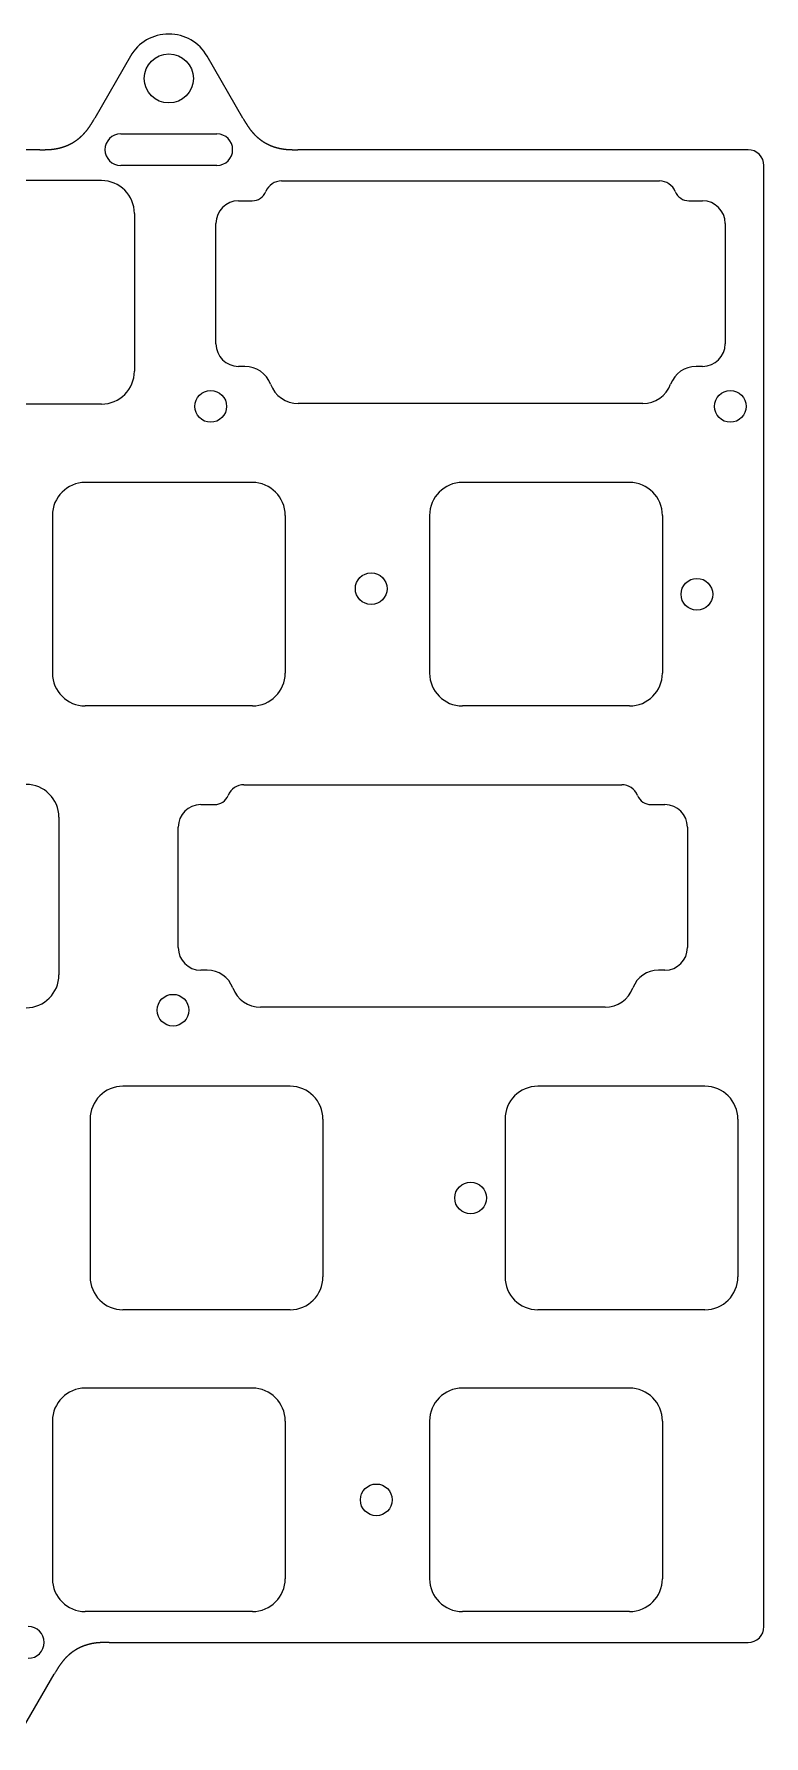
# Model space of a CAD drawing. Header units: millimetres. Extents: x -9 to 276, y -92 to 16.
# Drawn here: x 229.6 to 275.7, y -91.1 to 16.3 of the extents above; entities that cross this region are included whole.
import ezdxf

# ---------------------------------------------------------------- set-up
doc = ezdxf.new("R2010")
doc.units = ezdxf.units.MM
doc.layers.add('BLACK', color=7, linetype='CONTINUOUS')
doc.layers.add('Edge.Cuts', color=53, linetype='CONTINUOUS', true_color=0xc8a339)

msp = doc.modelspace()

# ---------------------------------------------------------------- linework, layer by layer
at = {"layer": 'BLACK', "linetype": 'Continuous'}
for p, q in [((245.78125, -50.1), (235.231249, -50.1)), ((271.975, -50.1), (261.424999, -50.1)), ((233.15625, -52.175), (233.15625, -62.125001)), ((247.85625, -52.175), (247.85625, -62.125)), ((259.35, -52.175), (259.35, -62.125001)), ((274.05, -52.175), (274.05, -62.125)), ((245.78125, -64.2), (235.23125, -64.2)), ((271.975, -64.2), (261.425, -64.2)), ((243.4, -69.15), (232.849999, -69.15)), ((267.2125, -69.15), (256.662499, -69.15)), ((230.775, -71.225), (230.775, -81.175001)), ((245.475, -71.225), (245.475, -81.175)), ((254.5875, -71.225), (254.5875, -81.175001)), ((269.2875, -71.225), (269.2875, -81.175)), ((243.4, -83.25), (232.85, -83.25)), ((267.2125, -83.25), (256.6625, -83.25))]:
    msp.add_line(p, q, dxfattribs=at)
at = {"layer": 'BLACK'}
for centre in [(257.175, -57.15), (251.221875, -76.2)]:
    msp.add_circle(centre, 1, dxfattribs=at)
for centre, radius, start, end in [((235.231254, -52.175004), 2.075004, 90.00013806, 179.99988955), ((245.78125, -52.175), 2.075, 0, 90), ((261.425004, -52.175004), 2.075004, 90.00013806, 179.99988955), ((271.975, -52.175), 2.075, 0, 90), ((235.231252, -62.124998), 2.075002, 180.00008284, 269.99994478), ((245.78125, -62.125), 2.075, 270, 0), ((261.425002, -62.124998), 2.075002, 180.00008284, 269.99994478), ((271.975, -62.125), 2.075, 270, 0), ((232.850004, -71.225004), 2.075004, 90.00013806, 179.99988955), ((243.4, -71.225), 2.075, 0, 90), ((256.662504, -71.225004), 2.075004, 90.00013806, 179.99988955), ((267.2125, -71.225), 2.075, 0, 90), ((232.850002, -81.174998), 2.075002, 180.00008284, 269.99994478), ((243.4, -81.175), 2.075, 270, 0), ((256.662502, -81.174998), 2.075002, 180.00008284, 269.99994478), ((267.2125, -81.175), 2.075, 270, 0)]:
    msp.add_arc(centre, radius, start, end, dxfattribs=at)
at = {"layer": 'Edge.Cuts', "linetype": 'CONTINUOUS'}
for p, q in [((235.700129, 14.9), (233.448462, 11)), ((242.801537, 11), (240.549871, 14.9)), ((233.283406, 10.718846), (233.296514, 10.74055)), ((233.296514, 10.74055), (233.310019, 10.763064)), ((233.310019, 10.763064), (233.324006, 10.786532)), ((233.324006, 10.786532), (233.338586, 10.811149)), ((233.338586, 10.811149), (233.353924, 10.837196)), ((233.353924, 10.837196), (233.370266, 10.865098)), ((233.370266, 10.865098), (233.388018, 10.89556)), ((233.388018, 10.89556), (233.407962, 10.929928)), ((233.407962, 10.929928), (233.432009, 10.971507)), ((233.432009, 10.971507), (233.448462, 11)), ((242.801537, 11), (242.823643, 10.961725)), ((242.823643, 10.961725), (242.845962, 10.923156)), ((242.845962, 10.923156), (242.857212, 10.903769)), ((242.857212, 10.903769), (242.868527, 10.884317)), ((242.868527, 10.884317), (242.879911, 10.864802)), ((242.879911, 10.864802), (242.891369, 10.845228)), ((242.891369, 10.845228), (242.902904, 10.825597)), ((242.902904, 10.825597), (242.91452, 10.805913)), ((242.91452, 10.805913), (242.926221, 10.786177)), ((242.926221, 10.786177), (242.938012, 10.766393)), ((242.938012, 10.766393), (242.949895, 10.746563)), ((242.949895, 10.746563), (242.961876, 10.726691)), ((232.381676, 9.662476), (232.387888, 9.667278)), ((232.387888, 9.667278), (232.394088, 9.672096)), ((232.394088, 9.672096), (232.400276, 9.676931)), ((232.400276, 9.676931), (232.406453, 9.681782)), ((232.406453, 9.681782), (232.412619, 9.68665)), ((232.412619, 9.68665), (232.418774, 9.691534)), ((232.418774, 9.691534), (232.424916, 9.696434)), ((232.424916, 9.696434), (232.431048, 9.701351)), ((232.431048, 9.701351), (232.437168, 9.706285)), ((232.437168, 9.706285), (232.443276, 9.711235)), ((232.443276, 9.711235), (232.449373, 9.716201)), ((232.449373, 9.716201), (232.455459, 9.721184)), ((232.455459, 9.721184), (232.461533, 9.726183)), ((232.461533, 9.726183), (232.467595, 9.731198)), ((232.467595, 9.731198), (232.473645, 9.73623)), ((232.473645, 9.73623), (232.479684, 9.741278)), ((232.479684, 9.741278), (232.485712, 9.746342)), ((232.485712, 9.746342), (232.491727, 9.751423)), ((232.491727, 9.751423), (232.497731, 9.75652)), ((232.497731, 9.75652), (232.503723, 9.761633)), ((232.503723, 9.761633), (232.509704, 9.766763)), ((232.509704, 9.766763), (232.515672, 9.771909)), ((232.515672, 9.771909), (232.521629, 9.777071)), ((232.521629, 9.777071), (232.527574, 9.782249)), ((232.527574, 9.782249), (232.533507, 9.787443)), ((232.533507, 9.787443), (232.539428, 9.792654)), ((232.539428, 9.792654), (232.545338, 9.797881)), ((232.545338, 9.797881), (232.551235, 9.803124)), ((232.551235, 9.803124), (232.55712, 9.808383)), ((232.55712, 9.808383), (232.562994, 9.813658)), ((232.562994, 9.813658), (232.568855, 9.818949)), ((232.568855, 9.818949), (232.574705, 9.824257)), ((232.574705, 9.824257), (232.580542, 9.82958)), ((232.580542, 9.82958), (232.586367, 9.834919)), ((232.586367, 9.834919), (232.586875, 9.835386)), ((232.586875, 9.835386), (232.598466, 9.846097)), ((232.598466, 9.846097), (232.610011, 9.856873)), ((232.610011, 9.856873), (232.621511, 9.867716)), ((232.621511, 9.867716), (232.632966, 9.878626)), ((232.632966, 9.878626), (232.644377, 9.889605)), ((232.644377, 9.889605), (232.655745, 9.900653)), ((232.655745, 9.900653), (232.667071, 9.911771)), ((232.667071, 9.911771), (232.678355, 9.92296)), ((232.678355, 9.92296), (232.689599, 9.934222)), ((232.689599, 9.934222), (232.700804, 9.945556)), ((232.700804, 9.945556), (232.71197, 9.956965)), ((232.71197, 9.956965), (232.723098, 9.968449)), ((232.723098, 9.968449), (232.734189, 9.98001)), ((232.734189, 9.98001), (232.745245, 9.991649)), ((232.745245, 9.991649), (232.756266, 10.003367)), ((232.756266, 10.003367), (232.767253, 10.015166)), ((232.767253, 10.015166), (232.778208, 10.027046)), ((232.778208, 10.027046), (232.789131, 10.03901)), ((232.789131, 10.03901), (232.800024, 10.051058)), ((232.800024, 10.051058), (232.810888, 10.063193)), ((232.810888, 10.063193), (232.821723, 10.075416)), ((232.821723, 10.075416), (232.832532, 10.087729)), ((232.832532, 10.087729), (232.843315, 10.100134)), ((232.843315, 10.100134), (232.854074, 10.112632)), ((232.854074, 10.112632), (232.864811, 10.125226)), ((232.864811, 10.125226), (232.875526, 10.137918)), ((232.875526, 10.137918), (232.886221, 10.15071)), ((232.886221, 10.15071), (232.896898, 10.163604)), ((232.896898, 10.163604), (232.907559, 10.176603)), ((232.907559, 10.176603), (232.918204, 10.189709)), ((232.918204, 10.189709), (232.928837, 10.202926)), ((232.928837, 10.202926), (232.939458, 10.216255)), ((232.939458, 10.216255), (232.95007, 10.229701)), ((232.95007, 10.229701), (232.960675, 10.243266)), ((232.960675, 10.243266), (232.971275, 10.256954)), ((232.971275, 10.256954), (232.981872, 10.270768)), ((232.981872, 10.270768), (232.99247, 10.284713)), ((232.99247, 10.284713), (233.003069, 10.298793)), ((233.003069, 10.298793), (233.013674, 10.313011)), ((233.013674, 10.313011), (233.024287, 10.327374)), ((233.024287, 10.327374), (233.034912, 10.341886)), ((233.034912, 10.341886), (233.045551, 10.356552)), ((233.045551, 10.356552), (233.056208, 10.371379)), ((233.056208, 10.371379), (233.066888, 10.386373)), ((233.066888, 10.386373), (233.077594, 10.401541)), ((233.077594, 10.401541), (233.088331, 10.416891)), ((233.088331, 10.416891), (233.099103, 10.43243)), ((233.099103, 10.43243), (233.109918, 10.448169)), ((233.109918, 10.448169), (233.120779, 10.464116)), ((233.120779, 10.464116), (233.131694, 10.480284)), ((233.131694, 10.480284), (233.142671, 10.496683)), ((233.142671, 10.496683), (233.153715, 10.513327)), ((233.153715, 10.513327), (233.164838, 10.530232)), ((233.164838, 10.530232), (233.176048, 10.547414)), ((233.176048, 10.547414), (233.187357, 10.564892)), ((233.187357, 10.564892), (233.198777, 10.582688)), ((233.198777, 10.582688), (233.210323, 10.600826)), ((233.210323, 10.600826), (233.222011, 10.619335)), ((233.222011, 10.619335), (233.233861, 10.638248)), ((233.233861, 10.638248), (233.245896, 10.657604)), ((233.245896, 10.657604), (233.258142, 10.67745)), ((233.258142, 10.67745), (233.270632, 10.697841)), ((233.270632, 10.697841), (233.283406, 10.718846)), ((235.093762, 10), (241.156237, 10)), ((242.961876, 10.726691), (242.973958, 10.706778)), ((242.973958, 10.706778), (242.986144, 10.686828)), ((242.986144, 10.686828), (242.998439, 10.666844)), ((242.998439, 10.666844), (243.004629, 10.656839)), ((243.004629, 10.656839), (243.010848, 10.646828)), ((243.010848, 10.646828), (243.017096, 10.636808)), ((243.017096, 10.636808), (243.023373, 10.626782)), ((243.023373, 10.626782), (243.029681, 10.61675)), ((243.029681, 10.61675), (243.036019, 10.606711)), ((243.036019, 10.606711), (243.042389, 10.596666)), ((243.042389, 10.596666), (243.04879, 10.586616)), ((243.04879, 10.586616), (243.055223, 10.576561)), ((243.055223, 10.576561), (243.061689, 10.566501)), ((243.061689, 10.566501), (243.068189, 10.556436)), ((243.068189, 10.556436), (243.074722, 10.546367)), ((243.074722, 10.546367), (243.081289, 10.536295)), ((243.081289, 10.536295), (243.087891, 10.526219)), ((243.087891, 10.526219), (243.094528, 10.51614)), ((243.094528, 10.51614), (243.1012, 10.506058)), ((243.1012, 10.506058), (243.107909, 10.495974)), ((243.107909, 10.495974), (243.114654, 10.485888)), ((243.114654, 10.485888), (243.121437, 10.4758)), ((243.121437, 10.4758), (243.128257, 10.465711)), ((243.128257, 10.465711), (243.135115, 10.45562)), ((243.135115, 10.45562), (243.142012, 10.445529)), ((243.142012, 10.445529), (243.148948, 10.435438)), ((243.148948, 10.435438), (243.155924, 10.425347)), ((243.155924, 10.425347), (243.16294, 10.415256)), ((243.16294, 10.415256), (243.169996, 10.405166)), ((243.169996, 10.405166), (243.177094, 10.395077)), ((243.177094, 10.395077), (243.184233, 10.384989)), ((243.184233, 10.384989), (243.191414, 10.374903)), ((243.191414, 10.374903), (243.198638, 10.36482)), ((243.198638, 10.36482), (243.205905, 10.354738)), ((243.205905, 10.354738), (243.213215, 10.34466)), ((243.213215, 10.34466), (243.22057, 10.334585)), ((243.22057, 10.334585), (243.227969, 10.324513)), ((243.227969, 10.324513), (243.235413, 10.314445)), ((243.235413, 10.314445), (243.242902, 10.304381)), ((243.242902, 10.304381), (243.250438, 10.294322)), ((243.250438, 10.294322), (243.25802, 10.284267)), ((243.25802, 10.284267), (243.26565, 10.274218)), ((243.26565, 10.274218), (243.273327, 10.264175)), ((243.273327, 10.264175), (243.281052, 10.254137)), ((243.281052, 10.254137), (243.288825, 10.244105)), ((243.288825, 10.244105), (243.296648, 10.234081)), ((243.296648, 10.234081), (243.30452, 10.224063)), ((243.30452, 10.224063), (243.312442, 10.214052)), ((243.312442, 10.214052), (243.320414, 10.204049)), ((243.320414, 10.204049), (243.328438, 10.194055)), ((243.328438, 10.194055), (243.336513, 10.184068)), ((243.336513, 10.184068), (243.34464, 10.17409)), ((243.34464, 10.17409), (243.352819, 10.164121)), ((243.352819, 10.164121), (243.361052, 10.154162)), ((243.361052, 10.154162), (243.369338, 10.144212)), ((243.369338, 10.144212), (243.377678, 10.134273)), ((243.377678, 10.134273), (243.386072, 10.124344)), ((243.386072, 10.124344), (243.394522, 10.114425)), ((243.394522, 10.114425), (243.403026, 10.104518)), ((243.403026, 10.104518), (243.411587, 10.094622)), ((243.411587, 10.094622), (243.420205, 10.084738)), ((243.420205, 10.084738), (243.428879, 10.074866)), ((243.428879, 10.074866), (243.437611, 10.065007)), ((243.437611, 10.065007), (243.4464, 10.055161)), ((243.4464, 10.055161), (243.455248, 10.045327)), ((243.455248, 10.045327), (243.464155, 10.035508)), ((243.464155, 10.035508), (243.473122, 10.025702)), ((243.473122, 10.025702), (243.482148, 10.01591)), ((243.482148, 10.01591), (243.491235, 10.006133)), ((243.491235, 10.006133), (243.500383, 9.996371)), ((243.500383, 9.996371), (243.509592, 9.986624)), ((243.509592, 9.986624), (243.518863, 9.976893)), ((243.518863, 9.976893), (243.528196, 9.967178)), ((243.528196, 9.967178), (243.537593, 9.957479)), ((243.537593, 9.957479), (243.547052, 9.947796)), ((243.547052, 9.947796), (243.556576, 9.938131)), ((243.556576, 9.938131), (243.566164, 9.928483)), ((243.566164, 9.928483), (243.575817, 9.918853)), ((243.575817, 9.918853), (243.585535, 9.909241)), ((243.585535, 9.909241), (243.595319, 9.899647)), ((243.595319, 9.899647), (243.605169, 9.890072)), ((243.605169, 9.890072), (243.615087, 9.880516)), ((243.615087, 9.880516), (243.625071, 9.87098)), ((243.625071, 9.87098), (243.635124, 9.861463)), ((243.635124, 9.861463), (243.645245, 9.851966)), ((243.645245, 9.851966), (243.655434, 9.84249)), ((243.655434, 9.84249), (243.665693, 9.833035)), ((243.665693, 9.833035), (243.676022, 9.823601)), ((243.676022, 9.823601), (243.686421, 9.814188)), ((243.686421, 9.814188), (243.696891, 9.804797)), ((243.696891, 9.804797), (243.707433, 9.795429)), ((243.707433, 9.795429), (243.718046, 9.786083)), ((243.718046, 9.786083), (243.728731, 9.77676)), ((243.728731, 9.77676), (243.73949, 9.76746)), ((243.73949, 9.76746), (243.750321, 9.758183)), ((243.750321, 9.758183), (243.761226, 9.748931)), ((243.761226, 9.748931), (243.772206, 9.739703)), ((243.772206, 9.739703), (243.778256, 9.734655)), ((243.778256, 9.734655), (243.784318, 9.729623)), ((243.784318, 9.729623), (243.790391, 9.724608)), ((243.790391, 9.724608), (243.796476, 9.71961)), ((243.796476, 9.71961), (243.802572, 9.714627)), ((243.802572, 9.714627), (243.808679, 9.709662)), ((243.808679, 9.709662), (243.814798, 9.704712)), ((243.814798, 9.704712), (243.820929, 9.69978)), ((243.820929, 9.69978), (243.827071, 9.694863)), ((243.827071, 9.694863), (243.833224, 9.689964)), ((243.833224, 9.689964), (243.839388, 9.68508)), ((243.839388, 9.68508), (243.845564, 9.680214)), ((243.845564, 9.680214), (243.851751, 9.675364)), ((243.851751, 9.675364), (243.857949, 9.67053)), ((243.857949, 9.67053), (243.864159, 9.665713)), ((229.984361, 9), (141.490638, 9)), ((229.984361, 9), (230.028561, 9.000006)), ((230.028561, 9.000006), (230.073122, 9.000051)), ((230.073122, 9.000051), (230.095537, 9.0001)), ((230.095537, 9.0001), (230.118041, 9.000173)), ((230.118041, 9.000173), (230.140633, 9.000275)), ((230.140633, 9.000275), (230.163313, 9.000411)), ((230.163313, 9.000411), (230.186082, 9.000585)), ((230.186082, 9.000585), (230.208937, 9.000803)), ((230.208937, 9.000803), (230.231879, 9.001069)), ((230.231879, 9.001069), (230.254908, 9.001387)), ((230.254908, 9.001387), (230.278023, 9.001764)), ((230.278023, 9.001764), (230.301223, 9.002203)), ((230.301223, 9.002203), (230.324509, 9.00271)), ((230.324509, 9.00271), (230.347879, 9.003289)), ((230.347879, 9.003289), (230.371334, 9.003945)), ((230.371334, 9.003945), (230.383093, 9.004303)), ((230.383093, 9.004303), (230.394873, 9.004683)), ((230.394873, 9.004683), (230.406673, 9.005084)), ((230.406673, 9.005084), (230.418495, 9.005507)), ((230.418495, 9.005507), (230.430337, 9.005953)), ((230.430337, 9.005953), (230.4422, 9.006423)), ((230.4422, 9.006423), (230.454084, 9.006917)), ((230.454084, 9.006917), (230.465988, 9.007436)), ((230.465988, 9.007436), (230.477913, 9.00798)), ((230.477913, 9.00798), (230.489859, 9.008549)), ((230.489859, 9.008549), (230.501824, 9.009146)), ((230.501824, 9.009146), (230.513811, 9.009769)), ((230.513811, 9.009769), (230.525817, 9.01042)), ((230.525817, 9.01042), (230.537844, 9.011099)), ((230.537844, 9.011099), (230.549891, 9.011808)), ((230.549891, 9.011808), (230.561959, 9.012545)), ((230.561959, 9.012545), (230.574046, 9.013313)), ((230.574046, 9.013313), (230.586154, 9.014112)), ((230.586154, 9.014112), (230.598282, 9.014942)), ((230.598282, 9.014942), (230.610429, 9.015804)), ((230.610429, 9.015804), (230.622597, 9.016698)), ((230.622597, 9.016698), (230.634784, 9.017625)), ((230.634784, 9.017625), (230.646992, 9.018586)), ((230.646992, 9.018586), (230.659219, 9.019582)), ((230.659219, 9.019582), (230.671465, 9.020612)), ((230.671465, 9.020612), (230.683732, 9.021678)), ((230.683732, 9.021678), (230.696018, 9.02278)), ((230.696018, 9.02278), (230.708324, 9.023919)), ((230.708324, 9.023919), (230.720649, 9.025095)), ((230.720649, 9.025095), (230.732994, 9.026309)), ((230.732994, 9.026309), (230.745358, 9.027562)), ((230.745358, 9.027562), (230.757741, 9.028854)), ((230.757741, 9.028854), (230.770144, 9.030185)), ((230.770144, 9.030185), (230.782566, 9.031557)), ((230.782566, 9.031557), (230.795007, 9.03297)), ((230.795007, 9.03297), (230.807467, 9.034424)), ((230.807467, 9.034424), (230.819947, 9.035921)), ((230.819947, 9.035921), (230.832445, 9.03746)), ((230.832445, 9.03746), (230.844963, 9.039043)), ((230.844963, 9.039043), (230.857499, 9.040669)), ((230.857499, 9.040669), (230.870055, 9.042341)), ((230.870055, 9.042341), (230.882629, 9.044057)), ((230.882629, 9.044057), (230.895222, 9.045819)), ((230.895222, 9.045819), (230.907834, 9.047627)), ((230.907834, 9.047627), (230.920464, 9.049483)), ((230.920464, 9.049483), (230.933113, 9.051386)), ((230.933113, 9.051386), (230.94578, 9.053337)), ((230.94578, 9.053337), (230.958467, 9.055337)), ((230.958467, 9.055337), (230.971171, 9.057386)), ((230.971171, 9.057386), (230.983894, 9.059485)), ((230.983894, 9.059485), (230.996636, 9.061635)), ((230.996636, 9.061635), (231.009395, 9.063836)), ((231.009395, 9.063836), (231.022173, 9.066089)), ((231.022173, 9.066089), (231.034969, 9.068394)), ((231.034969, 9.068394), (231.047784, 9.070753)), ((231.047784, 9.070753), (231.060616, 9.073164)), ((231.060616, 9.073164), (231.073466, 9.07563)), ((231.073466, 9.07563), (231.086335, 9.078151)), ((231.086335, 9.078151), (231.099221, 9.080728)), ((231.099221, 9.080728), (231.112126, 9.08336)), ((231.112126, 9.08336), (231.125048, 9.086049)), ((231.125048, 9.086049), (231.137988, 9.088795)), ((231.137988, 9.088795), (231.150945, 9.091598)), ((231.150945, 9.091598), (231.163921, 9.094461)), ((231.163921, 9.094461), (231.176914, 9.097382)), ((231.176914, 9.097382), (231.189924, 9.100363)), ((231.189924, 9.100363), (231.202952, 9.103404)), ((231.202952, 9.103404), (231.215998, 9.106506)), ((231.215998, 9.106506), (231.229061, 9.109669)), ((231.229061, 9.109669), (231.242141, 9.112894)), ((231.242141, 9.112894), (231.255239, 9.116182)), ((231.255239, 9.116182), (231.268354, 9.119534)), ((231.268354, 9.119534), (231.281486, 9.122949)), ((231.281486, 9.122949), (231.294635, 9.126428)), ((231.294635, 9.126428), (231.307802, 9.129973)), ((231.307802, 9.129973), (231.320985, 9.133583)), ((231.320985, 9.133583), (231.334186, 9.137259)), ((231.334186, 9.137259), (231.347403, 9.141002)), ((231.347403, 9.141002), (231.360637, 9.144813)), ((231.360637, 9.144813), (231.373889, 9.148692)), ((231.373889, 9.148692), (231.387157, 9.152639)), ((231.387157, 9.152639), (231.400441, 9.156656)), ((231.400441, 9.156656), (231.413743, 9.160742)), ((231.413743, 9.160742), (231.427061, 9.164899)), ((231.427061, 9.164899), (231.440396, 9.169127)), ((231.440396, 9.169127), (231.453747, 9.173427)), ((231.453747, 9.173427), (231.467114, 9.177799)), ((231.467114, 9.177799), (231.480498, 9.182244)), ((231.480498, 9.182244), (231.493899, 9.186762)), ((231.493899, 9.186762), (231.507316, 9.191354)), ((231.507316, 9.191354), (231.520749, 9.196021)), ((231.520749, 9.196021), (231.534198, 9.200763)), ((231.534198, 9.200763), (231.547663, 9.205581)), ((231.547663, 9.205581), (231.561145, 9.210476)), ((231.561145, 9.210476), (231.568542, 9.213192)), ((231.568542, 9.213192), (231.57593, 9.215925)), ((231.57593, 9.215925), (231.58331, 9.218677)), ((231.58331, 9.218677), (231.590681, 9.221447)), ((231.590681, 9.221447), (231.598044, 9.224236)), ((231.598044, 9.224236), (231.605398, 9.227042)), ((231.605398, 9.227042), (231.612744, 9.229867)), ((231.612744, 9.229867), (231.620081, 9.232709)), ((231.620081, 9.232709), (231.62741, 9.23557)), ((231.62741, 9.23557), (231.63473, 9.238449)), ((231.63473, 9.238449), (231.642041, 9.241346)), ((231.642041, 9.241346), (231.649343, 9.244261)), ((231.649343, 9.244261), (231.656637, 9.247194)), ((231.656637, 9.247194), (231.663922, 9.250146)), ((231.663922, 9.250146), (231.671199, 9.253115)), ((231.671199, 9.253115), (231.678466, 9.256102)), ((231.678466, 9.256102), (231.685725, 9.259107)), ((231.685725, 9.259107), (231.692975, 9.26213)), ((231.692975, 9.26213), (231.700216, 9.265172)), ((231.700216, 9.265172), (231.707448, 9.268231)), ((231.707448, 9.268231), (231.714671, 9.271308)), ((231.714671, 9.271308), (231.721886, 9.274403)), ((231.721886, 9.274403), (231.729091, 9.277516)), ((231.729091, 9.277516), (231.736288, 9.280647)), ((231.736288, 9.280647), (231.743475, 9.283795)), ((231.743475, 9.283795), (231.750654, 9.286962)), ((231.750654, 9.286962), (231.757823, 9.290147)), ((231.757823, 9.290147), (231.764983, 9.293349)), ((231.764983, 9.293349), (231.772134, 9.296569)), ((231.772134, 9.296569), (231.779277, 9.299807)), ((231.779277, 9.299807), (231.786409, 9.303063)), ((231.786409, 9.303063), (231.793533, 9.306337)), ((231.793533, 9.306337), (231.800648, 9.309628)), ((231.800648, 9.309628), (231.807753, 9.312937)), ((231.807753, 9.312937), (231.814849, 9.316264)), ((231.814849, 9.316264), (231.821936, 9.319609)), ((231.821936, 9.319609), (231.829014, 9.322971)), ((231.829014, 9.322971), (231.836082, 9.326351)), ((231.836082, 9.326351), (231.843141, 9.329749)), ((231.843141, 9.329749), (231.85019, 9.333165)), ((231.85019, 9.333165), (231.85723, 9.336598)), ((231.85723, 9.336598), (231.864261, 9.340049)), ((231.864261, 9.340049), (231.871282, 9.343517)), ((231.871282, 9.343517), (231.878294, 9.347003)), ((231.878294, 9.347003), (231.885296, 9.350507)), ((231.885296, 9.350507), (231.892289, 9.354029)), ((231.892289, 9.354029), (231.899272, 9.357567)), ((231.899272, 9.357567), (231.906246, 9.361124)), ((231.906246, 9.361124), (231.91321, 9.364698)), ((231.91321, 9.364698), (231.920165, 9.36829)), ((231.920165, 9.36829), (231.92711, 9.371899)), ((231.92711, 9.371899), (231.934045, 9.375526)), ((231.934045, 9.375526), (231.940971, 9.37917)), ((231.940971, 9.37917), (231.947886, 9.382831)), ((231.947886, 9.382831), (231.954793, 9.386511)), ((231.954793, 9.386511), (231.961689, 9.390207)), ((231.961689, 9.390207), (231.968576, 9.393921)), ((231.968576, 9.393921), (231.975452, 9.397653)), ((231.975452, 9.397653), (231.982319, 9.401402)), ((231.982319, 9.401402), (231.989176, 9.405168)), ((231.989176, 9.405168), (231.996024, 9.408952)), ((231.996024, 9.408952), (232.002861, 9.412753)), ((232.002861, 9.412753), (232.009689, 9.416572)), ((232.009689, 9.416572), (232.016506, 9.420407)), ((232.016506, 9.420407), (232.023314, 9.424261)), ((232.023314, 9.424261), (232.030111, 9.428131)), ((232.030111, 9.428131), (232.036899, 9.432019)), ((232.036899, 9.432019), (232.043676, 9.435924)), ((232.043676, 9.435924), (232.050443, 9.439846)), ((232.050443, 9.439846), (232.057201, 9.443786)), ((232.057201, 9.443786), (232.063948, 9.447743)), ((232.063948, 9.447743), (232.070685, 9.451717)), ((232.070685, 9.451717), (232.077412, 9.455709)), ((232.077412, 9.455709), (232.084129, 9.459717)), ((232.084129, 9.459717), (232.090835, 9.463743)), ((232.090835, 9.463743), (232.097532, 9.467786)), ((232.097532, 9.467786), (232.104217, 9.471846)), ((232.104217, 9.471846), (232.110893, 9.475924)), ((232.110893, 9.475924), (232.117559, 9.480018)), ((232.117559, 9.480018), (232.124214, 9.48413)), ((232.124214, 9.48413), (232.130859, 9.488258)), ((232.130859, 9.488258), (232.137493, 9.492404)), ((232.137493, 9.492404), (232.144117, 9.496567)), ((232.144117, 9.496567), (232.150731, 9.500747)), ((232.150731, 9.500747), (232.157334, 9.504944)), ((232.157334, 9.504944), (232.163926, 9.509158)), ((232.163926, 9.509158), (232.170508, 9.513389)), ((232.170508, 9.513389), (232.17708, 9.517637)), ((232.17708, 9.517637), (232.183641, 9.521903)), ((232.183641, 9.521903), (232.190192, 9.526185)), ((232.190192, 9.526185), (232.196732, 9.530484)), ((232.196732, 9.530484), (232.203261, 9.5348)), ((232.203261, 9.5348), (232.20978, 9.539133)), ((232.20978, 9.539133), (232.216288, 9.543483)), ((232.216288, 9.543483), (232.222785, 9.54785)), ((232.222785, 9.54785), (232.229272, 9.552233)), ((232.229272, 9.552233), (232.235747, 9.556634)), ((232.235747, 9.556634), (232.242213, 9.561051)), ((232.242213, 9.561051), (232.248667, 9.565486)), ((232.248667, 9.565486), (232.255111, 9.569937)), ((232.255111, 9.569937), (232.261543, 9.574405)), ((232.261543, 9.574405), (232.267965, 9.57889)), ((232.267965, 9.57889), (232.274376, 9.583391)), ((232.274376, 9.583391), (232.280776, 9.58791)), ((232.280776, 9.58791), (232.287165, 9.592445)), ((232.287165, 9.592445), (232.293544, 9.596997)), ((232.293544, 9.596997), (232.299911, 9.601566)), ((232.299911, 9.601566), (232.306267, 9.606151)), ((232.306267, 9.606151), (232.312612, 9.610753)), ((232.312612, 9.610753), (232.318947, 9.615372)), ((232.318947, 9.615372), (232.32527, 9.620008)), ((232.32527, 9.620008), (232.331582, 9.62466)), ((232.331582, 9.62466), (232.337883, 9.629329)), ((232.337883, 9.629329), (232.344173, 9.634014)), ((232.344173, 9.634014), (232.350451, 9.638717)), ((232.350451, 9.638717), (232.356719, 9.643435)), ((232.356719, 9.643435), (232.362975, 9.648171)), ((232.362975, 9.648171), (232.36922, 9.652923)), ((232.36922, 9.652923), (232.375454, 9.657691)), ((232.375454, 9.657691), (232.381676, 9.662476)), ((243.864159, 9.665713), (243.87038, 9.660913)), ((243.87038, 9.660913), (243.876612, 9.656129)), ((243.876612, 9.656129), (243.882855, 9.651362)), ((243.882855, 9.651362), (243.889109, 9.646612)), ((243.889109, 9.646612), (243.895375, 9.641878)), ((243.895375, 9.641878), (243.901651, 9.637161)), ((243.901651, 9.637161), (243.907939, 9.632461)), ((243.907939, 9.632461), (243.914237, 9.627777)), ((243.914237, 9.627777), (243.920547, 9.62311)), ((243.920547, 9.62311), (243.926868, 9.61846)), ((243.926868, 9.61846), (243.933199, 9.613827)), ((243.933199, 9.613827), (243.939542, 9.60921)), ((243.939542, 9.60921), (243.945895, 9.604611)), ((243.945895, 9.604611), (243.95226, 9.600028)), ((243.95226, 9.600028), (243.958635, 9.595461)), ((243.958635, 9.595461), (243.965021, 9.590912)), ((243.965021, 9.590912), (243.971418, 9.586379)), ((243.971418, 9.586379), (243.977826, 9.581864)), ((243.977826, 9.581864), (243.984244, 9.577365)), ((243.984244, 9.577365), (243.990673, 9.572883)), ((243.990673, 9.572883), (243.997113, 9.568418)), ((243.997113, 9.568418), (244.003564, 9.56397)), ((244.003564, 9.56397), (244.010025, 9.559539)), ((244.010025, 9.559539), (244.016497, 9.555124)), ((244.016497, 9.555124), (244.02298, 9.550727)), ((244.02298, 9.550727), (244.029473, 9.546347)), ((244.029473, 9.546347), (244.035977, 9.541983)), ((244.035977, 9.541983), (244.042492, 9.537637)), ((244.042492, 9.537637), (244.049017, 9.533308)), ((244.049017, 9.533308), (244.055552, 9.528995)), ((244.055552, 9.528995), (244.062098, 9.5247)), ((244.062098, 9.5247), (244.068655, 9.520422)), ((244.068655, 9.520422), (244.075222, 9.516161)), ((244.075222, 9.516161), (244.081799, 9.511917)), ((244.081799, 9.511917), (244.088387, 9.50769)), ((244.088387, 9.50769), (244.094985, 9.50348)), ((244.094985, 9.50348), (244.101593, 9.499287)), ((244.101593, 9.499287), (244.108212, 9.495111)), ((244.108212, 9.495111), (244.114841, 9.490953)), ((244.114841, 9.490953), (244.12148, 9.486812)), ((244.12148, 9.486812), (244.12813, 9.482687)), ((244.12813, 9.482687), (244.13479, 9.47858)), ((244.13479, 9.47858), (244.14146, 9.474491)), ((244.14146, 9.474491), (244.14814, 9.470418)), ((244.14814, 9.470418), (244.15483, 9.466363)), ((244.15483, 9.466363), (244.161531, 9.462325)), ((244.161531, 9.462325), (244.168241, 9.458304)), ((244.168241, 9.458304), (244.174962, 9.454301)), ((244.174962, 9.454301), (244.181693, 9.450314)), ((244.181693, 9.450314), (244.188433, 9.446346)), ((244.188433, 9.446346), (244.195184, 9.442394)), ((244.195184, 9.442394), (244.201945, 9.43846)), ((244.201945, 9.43846), (244.208716, 9.434543)), ((244.208716, 9.434543), (244.215496, 9.430643)), ((244.215496, 9.430643), (244.222287, 9.426761)), ((244.222287, 9.426761), (244.229087, 9.422896)), ((244.229087, 9.422896), (244.235898, 9.419049)), ((244.235898, 9.419049), (244.242718, 9.415219)), ((244.242718, 9.415219), (244.249548, 9.411406)), ((244.249548, 9.411406), (244.256387, 9.407611)), ((244.256387, 9.407611), (244.263237, 9.403834)), ((244.263237, 9.403834), (244.270096, 9.400073)), ((244.270096, 9.400073), (244.276965, 9.396331)), ((244.276965, 9.396331), (244.283844, 9.392606)), ((244.283844, 9.392606), (244.290732, 9.388898)), ((244.290732, 9.388898), (244.29763, 9.385208)), ((244.29763, 9.385208), (244.304538, 9.381535)), ((244.304538, 9.381535), (244.311455, 9.37788)), ((244.311455, 9.37788), (244.318382, 9.374242)), ((244.318382, 9.374242), (244.325318, 9.370622)), ((244.325318, 9.370622), (244.332264, 9.36702)), ((244.332264, 9.36702), (244.339219, 9.363435)), ((244.339219, 9.363435), (244.346184, 9.359868)), ((244.346184, 9.359868), (244.353158, 9.356319)), ((244.353158, 9.356319), (244.360142, 9.352787)), ((244.360142, 9.352787), (244.367135, 9.349273)), ((244.367135, 9.349273), (244.374137, 9.345776)), ((244.374137, 9.345776), (244.381149, 9.342297)), ((244.381149, 9.342297), (244.38817, 9.338836)), ((244.38817, 9.338836), (244.395201, 9.335392)), ((244.395201, 9.335392), (244.402241, 9.331967)), ((244.402241, 9.331967), (244.40929, 9.328559)), ((244.40929, 9.328559), (244.416348, 9.325169)), ((244.416348, 9.325169), (244.423415, 9.321796)), ((244.423415, 9.321796), (244.430492, 9.318441)), ((244.430492, 9.318441), (244.437578, 9.315104)), ((244.437578, 9.315104), (244.444673, 9.311785)), ((244.444673, 9.311785), (244.451777, 9.308484)), ((244.451777, 9.308484), (244.45889, 9.305201)), ((244.45889, 9.305201), (244.466012, 9.301935)), ((244.466012, 9.301935), (244.473144, 9.298687)), ((244.473144, 9.298687), (244.480284, 9.295457)), ((244.480284, 9.295457), (244.487433, 9.292245)), ((244.487433, 9.292245), (244.494591, 9.289051)), ((244.494591, 9.289051), (244.501759, 9.285875)), ((244.501759, 9.285875), (244.508935, 9.282717)), ((244.508935, 9.282717), (244.51612, 9.279577)), ((244.51612, 9.279577), (244.523314, 9.276454)), ((244.523314, 9.276454), (244.530516, 9.27335)), ((244.530516, 9.27335), (244.537728, 9.270263)), ((244.537728, 9.270263), (244.544948, 9.267195)), ((244.544948, 9.267195), (244.552177, 9.264145)), ((244.552177, 9.264145), (244.559415, 9.261112)), ((244.559415, 9.261112), (244.566662, 9.258098)), ((244.566662, 9.258098), (244.573917, 9.255101)), ((244.573917, 9.255101), (244.581181, 9.252123)), ((244.581181, 9.252123), (244.588454, 9.249163)), ((244.588454, 9.249163), (244.595735, 9.246221)), ((244.595735, 9.246221), (244.603025, 9.243297)), ((244.603025, 9.243297), (244.610323, 9.240391)), ((244.610323, 9.240391), (244.617631, 9.237503)), ((244.617631, 9.237503), (244.624946, 9.234633)), ((244.624946, 9.234633), (244.63227, 9.231782)), ((244.63227, 9.231782), (244.639603, 9.228948)), ((244.639603, 9.228948), (244.646944, 9.226133)), ((244.646944, 9.226133), (244.654293, 9.223336)), ((244.654293, 9.223336), (244.661651, 9.220557)), ((244.661651, 9.220557), (244.669017, 9.217797)), ((244.669017, 9.217797), (244.676392, 9.215054)), ((244.676392, 9.215054), (244.683775, 9.21233)), ((244.683775, 9.21233), (244.691166, 9.209625)), ((244.691166, 9.209625), (244.698566, 9.206937)), ((244.698566, 9.206937), (244.705974, 9.204268)), ((244.705974, 9.204268), (244.71339, 9.201617)), ((244.71339, 9.201617), (244.720814, 9.198984)), ((244.720814, 9.198984), (244.728247, 9.196369)), ((244.728247, 9.196369), (244.735687, 9.193773)), ((244.735687, 9.193773), (244.743136, 9.191196)), ((244.743136, 9.191196), (244.750593, 9.188636)), ((244.750593, 9.188636), (244.758058, 9.186095)), ((244.758058, 9.186095), (244.765531, 9.183572)), ((244.765531, 9.183572), (244.773013, 9.181068)), ((244.773013, 9.181068), (244.780502, 9.178582)), ((244.780502, 9.178582), (244.787999, 9.176115)), ((244.787999, 9.176115), (244.795504, 9.173666)), ((244.795504, 9.173666), (244.803017, 9.171235)), ((244.803017, 9.171235), (244.810539, 9.168823)), ((244.810539, 9.168823), (244.818068, 9.16643)), ((244.818068, 9.16643), (244.825605, 9.164055)), ((244.825605, 9.164055), (244.82626, 9.163849)), ((244.82626, 9.163849), (244.841331, 9.159166)), ((244.841331, 9.159166), (244.856436, 9.154556)), ((244.856436, 9.154556), (244.871576, 9.150018)), ((244.871576, 9.150018), (244.886753, 9.145553)), ((244.886753, 9.145553), (244.901966, 9.14116)), ((244.901966, 9.14116), (244.917218, 9.136839)), ((244.917218, 9.136839), (244.932509, 9.13259)), ((244.932509, 9.13259), (244.947842, 9.128412)), ((244.947842, 9.128412), (244.963216, 9.124305)), ((244.963216, 9.124305), (244.978635, 9.120269)), ((244.978635, 9.120269), (244.994098, 9.116303)), ((244.994098, 9.116303), (245.009608, 9.112408)), ((245.009608, 9.112408), (245.025166, 9.108583)), ((245.025166, 9.108583), (245.040773, 9.104828)), ((245.040773, 9.104828), (245.056431, 9.101143)), ((245.056431, 9.101143), (245.072143, 9.097527)), ((245.072143, 9.097527), (245.087909, 9.09398)), ((245.087909, 9.09398), (245.103731, 9.090502)), ((245.103731, 9.090502), (245.119612, 9.087093)), ((245.119612, 9.087093), (245.135553, 9.083752)), ((245.135553, 9.083752), (245.151556, 9.08048)), ((245.151556, 9.08048), (245.167624, 9.077276)), ((245.167624, 9.077276), (245.183759, 9.074139)), ((245.183759, 9.074139), (245.199962, 9.071071)), ((245.199962, 9.071071), (245.216237, 9.06807)), ((245.216237, 9.06807), (245.232586, 9.065136)), ((245.232586, 9.065136), (245.249012, 9.06227)), ((245.249012, 9.06227), (245.265517, 9.05947)), ((245.265517, 9.05947), (245.282104, 9.056737)), ((245.282104, 9.056737), (245.298778, 9.054071)), ((245.298778, 9.054071), (245.31554, 9.051471)), ((245.31554, 9.051471), (245.332394, 9.048938)), ((245.332394, 9.048938), (245.349344, 9.04647)), ((245.349344, 9.04647), (245.366394, 9.044069)), ((245.366394, 9.044069), (245.383549, 9.041733)), ((245.383549, 9.041733), (245.400811, 9.039462)), ((245.400811, 9.039462), (245.418186, 9.037257)), ((245.418186, 9.037257), (245.435679, 9.035118)), ((245.435679, 9.035118), (245.453296, 9.033043)), ((245.453296, 9.033043), (245.471041, 9.031033)), ((245.471041, 9.031033), (245.48892, 9.029088)), ((245.48892, 9.029088), (245.506941, 9.027208)), ((245.506941, 9.027208), (245.525111, 9.025391)), ((245.525111, 9.025391), (245.543436, 9.02364)), ((245.543436, 9.02364), (245.561925, 9.021952)), ((245.561925, 9.021952), (245.580586, 9.020328)), ((245.580586, 9.020328), (245.59943, 9.018769)), ((245.59943, 9.018769), (245.618468, 9.017272)), ((245.618468, 9.017272), (245.637709, 9.01584)), ((245.637709, 9.01584), (245.657168, 9.014471)), ((245.657168, 9.014471), (245.676858, 9.013165)), ((245.676858, 9.013165), (245.696795, 9.011922)), ((245.696795, 9.011922), (245.716996, 9.010742)), ((245.716996, 9.010742), (245.737482, 9.009624)), ((245.737482, 9.009624), (245.758272, 9.00857)), ((245.758272, 9.00857), (245.779394, 9.007577)), ((245.779394, 9.007577), (245.800875, 9.006648)), ((245.800875, 9.006648), (245.822749, 9.00578)), ((245.822749, 9.00578), (245.845053, 9.004974)), ((245.845053, 9.004974), (245.867833, 9.00423)), ((245.867833, 9.00423), (245.891143, 9.003547)), ((245.891143, 9.003547), (245.915048, 9.002926)), ((245.915048, 9.002926), (245.939625, 9.002365)), ((245.939625, 9.002365), (245.964976, 9.001866)), ((245.964976, 9.001866), (245.991227, 9.001427)), ((245.991227, 9.001427), (246.018544, 9.001048)), ((246.018544, 9.001048), (246.047153, 9.00073)), ((246.047153, 9.00073), (246.07738, 9.00047)), ((246.07738, 9.00047), (246.109715, 9.000269)), ((246.109715, 9.000269), (246.144972, 9.000126)), ((246.144972, 9.000126), (246.184709, 9.000038)), ((246.184709, 9.000038), (246.232742, 9.000003)), ((246.232742, 9.000003), (246.265638, 9)), ((274.7, 9), (246.265638, 9)), ((241.156237, 8), (235.093762, 8)), ((275.7, -84.2), (275.7, 8)), ((233.875, 7.05), (223.325, 7.05)), ((235.95, 4.975), (235.95, -4.975)), ((233.875, -7.05), (223.325, -7.05)), ((243.4, -12), (232.85, -12)), ((230.775, -14.075), (230.775, -24.025)), ((245.475, -14.075), (245.475, -24.025)), ((243.4, -26.1), (232.85, -26.1)), ((231.1875, -33.125), (231.1875, -43.075)), ((231.894371, -85.916205), (231.888286, -85.921188)), ((231.900468, -85.911239), (231.894371, -85.916205)), ((231.906577, -85.906289), (231.900468, -85.911239)), ((231.912697, -85.901355), (231.906577, -85.906289)), ((231.918828, -85.896438), (231.912697, -85.901355)), ((231.924971, -85.891538), (231.918828, -85.896438)), ((231.931126, -85.886653), (231.924971, -85.891538)), ((231.937291, -85.881786), (231.931126, -85.886653)), ((231.943469, -85.876935), (231.937291, -85.881786)), ((231.949657, -85.8721), (231.943469, -85.876935)), ((231.955857, -85.867282), (231.949657, -85.8721)), ((231.962068, -85.86248), (231.955857, -85.867282)), ((231.968291, -85.857695), (231.962068, -85.86248)), ((231.974525, -85.852926), (231.968291, -85.857695)), ((231.98077, -85.848174), (231.974525, -85.852926)), ((231.987026, -85.843439), (231.98077, -85.848174)), ((231.993294, -85.83872), (231.987026, -85.843439)), ((231.999572, -85.834018), (231.993294, -85.83872)), ((232.005862, -85.829332), (231.999572, -85.834018)), ((232.012163, -85.824664), (232.005862, -85.829332)), ((232.018475, -85.820011), (232.012163, -85.824664)), ((232.024799, -85.815376), (232.018475, -85.820011)), ((232.031133, -85.810757), (232.024799, -85.815376)), ((232.037478, -85.806155), (232.031133, -85.810757)), ((232.043834, -85.801569), (232.037478, -85.806155)), ((232.050202, -85.797), (232.043834, -85.801569)), ((232.05658, -85.792448), (232.050202, -85.797)), ((232.062969, -85.787913), (232.05658, -85.792448)), ((232.069369, -85.783395), (232.062969, -85.787913)), ((232.07578, -85.778893), (232.069369, -85.783395)), ((232.082202, -85.774408), (232.07578, -85.778893)), ((232.088635, -85.76994), (232.082202, -85.774408)), ((232.095079, -85.765489), (232.088635, -85.76994)), ((232.101533, -85.761055), (232.095079, -85.765489)), ((232.107998, -85.756637), (232.101533, -85.761055)), ((232.114474, -85.752236), (232.107998, -85.756637)), ((232.120961, -85.747853), (232.114474, -85.752236)), ((232.127458, -85.743486), (232.120961, -85.747853)), ((232.133966, -85.739136), (232.127458, -85.743486)), ((232.140485, -85.734803), (232.133966, -85.739136)), ((232.147014, -85.730487), (232.140485, -85.734803)), ((232.153554, -85.726188), (232.147014, -85.730487)), ((232.160105, -85.721905), (232.153554, -85.726188)), ((232.166666, -85.71764), (232.160105, -85.721905)), ((232.173237, -85.713392), (232.166666, -85.71764)), ((232.17982, -85.709161), (232.173237, -85.713392)), ((232.186412, -85.704947), (232.17982, -85.709161)), ((232.193015, -85.70075), (232.186412, -85.704947)), ((232.199629, -85.69657), (232.193015, -85.70075)), ((232.206253, -85.692407), (232.199629, -85.69657)), ((232.212887, -85.688261), (232.206253, -85.692407)), ((232.219532, -85.684132), (232.212887, -85.688261)), ((232.226187, -85.680021), (232.219532, -85.684132)), ((232.232853, -85.675926), (232.226187, -85.680021)), ((232.239529, -85.671849), (232.232853, -85.675926)), ((232.246215, -85.667789), (232.239529, -85.671849)), ((232.252911, -85.663746), (232.246215, -85.667789)), ((232.259617, -85.65972), (232.252911, -85.663746)), ((232.266334, -85.655711), (232.259617, -85.65972)), ((232.273061, -85.65172), (232.266334, -85.655711)), ((232.279798, -85.647745), (232.273061, -85.65172)), ((232.286546, -85.643788), (232.279798, -85.647745)), ((232.293303, -85.639849), (232.286546, -85.643788)), ((232.30007, -85.635926), (232.293303, -85.639849)), ((232.306848, -85.632021), (232.30007, -85.635926)), ((232.313635, -85.628133), (232.306848, -85.632021)), ((232.320433, -85.624263), (232.313635, -85.628133)), ((232.32724, -85.62041), (232.320433, -85.624263)), ((232.334058, -85.616574), (232.32724, -85.62041)), ((232.340885, -85.612755), (232.334058, -85.616574)), ((232.347723, -85.608954), (232.340885, -85.612755)), ((232.35457, -85.60517), (232.347723, -85.608954)), ((232.361427, -85.601404), (232.35457, -85.60517)), ((232.368294, -85.597655), (232.361427, -85.601404)), ((232.375171, -85.593923), (232.368294, -85.597655)), ((232.382058, -85.590209), (232.375171, -85.593923)), ((232.388954, -85.586512), (232.382058, -85.590209)), ((232.39586, -85.582833), (232.388954, -85.586512)), ((232.402776, -85.579172), (232.39586, -85.582833)), ((232.409702, -85.575527), (232.402776, -85.579172)), ((232.416637, -85.571901), (232.409702, -85.575527)), ((232.423582, -85.568291), (232.416637, -85.571901)), ((232.430537, -85.5647), (232.423582, -85.568291)), ((232.437501, -85.561126), (232.430537, -85.5647)), ((232.444475, -85.557569), (232.437501, -85.561126)), ((232.451458, -85.55403), (232.444475, -85.557569)), ((232.458451, -85.550509), (232.451458, -85.55403)), ((232.465453, -85.547005), (232.458451, -85.550509)), ((232.472465, -85.543519), (232.465453, -85.547005)), ((232.479486, -85.54005), (232.472465, -85.543519)), ((232.486517, -85.536599), (232.479486, -85.54005)), ((232.493557, -85.533166), (232.486517, -85.536599)), ((232.500607, -85.529751), (232.493557, -85.533166)), ((232.507666, -85.526353), (232.500607, -85.529751)), ((232.514734, -85.522973), (232.507666, -85.526353)), ((232.521811, -85.51961), (232.514734, -85.522973)), ((232.528898, -85.516265), (232.521811, -85.51961)), ((232.535995, -85.512938), (232.528898, -85.516265)), ((232.5431, -85.509629), (232.535995, -85.512938)), ((232.550214, -85.506338), (232.5431, -85.509629)), ((232.557338, -85.503064), (232.550214, -85.506338)), ((232.564471, -85.499808), (232.557338, -85.503064)), ((232.571613, -85.49657), (232.564471, -85.499808)), ((232.578765, -85.49335), (232.571613, -85.49657)), ((232.585925, -85.490148), (232.578765, -85.49335)), ((232.593094, -85.486963), (232.585925, -85.490148)), ((232.600273, -85.483796), (232.593094, -85.486963)), ((232.60746, -85.480648), (232.600273, -85.483796)), ((232.614657, -85.477517), (232.60746, -85.480648)), ((232.621862, -85.474404), (232.614657, -85.477517)), ((232.629077, -85.471309), (232.621862, -85.474404)), ((232.6363, -85.468231), (232.629077, -85.471309)), ((232.643532, -85.465172), (232.6363, -85.468231)), ((232.650773, -85.462131), (232.643532, -85.465172)), ((232.658023, -85.459108), (232.650773, -85.462131)), ((232.665282, -85.456103), (232.658023, -85.459108)), ((232.67255, -85.453115), (232.665282, -85.456103)), ((232.679826, -85.450146), (232.67255, -85.453115)), ((232.687111, -85.447195), (232.679826, -85.450146)), ((232.694405, -85.444262), (232.687111, -85.447195)), ((232.701708, -85.441347), (232.694405, -85.444262)), ((232.709019, -85.43845), (232.701708, -85.441347)), ((232.716339, -85.435571), (232.709019, -85.43845)), ((232.723668, -85.43271), (232.716339, -85.435571)), ((232.731005, -85.429867), (232.723668, -85.43271)), ((232.73835, -85.427042), (232.731005, -85.429867)), ((232.745705, -85.424236), (232.73835, -85.427042)), ((232.753068, -85.421448), (232.745705, -85.424236)), ((232.760439, -85.418677), (232.753068, -85.421448)), ((232.767819, -85.415925), (232.760439, -85.418677)), ((232.775207, -85.413192), (232.767819, -85.415925)), ((232.782604, -85.410476), (232.775207, -85.413192)), ((232.796086, -85.405581), (232.782604, -85.410476)), ((232.809551, -85.400763), (232.796086, -85.405581)), ((232.823, -85.396021), (232.809551, -85.400763)), ((232.836433, -85.391354), (232.823, -85.396021)), ((232.84985, -85.386762), (232.836433, -85.391354)), ((232.863251, -85.382244), (232.84985, -85.386762)), ((232.876635, -85.377799), (232.863251, -85.382244)), ((232.890002, -85.373427), (232.876635, -85.377799)), ((232.903354, -85.369127), (232.890002, -85.373427)), ((232.916688, -85.364899), (232.903354, -85.369127)), ((232.930006, -85.360742), (232.916688, -85.364899)), ((232.943308, -85.356656), (232.930006, -85.360742)), ((232.956593, -85.352639), (232.943308, -85.356656)), ((232.969861, -85.348692), (232.956593, -85.352639)), ((232.983112, -85.344813), (232.969861, -85.348692)), ((232.996346, -85.341002), (232.983112, -85.344813)), ((233.009564, -85.337259), (232.996346, -85.341002)), ((233.022764, -85.333583), (233.009564, -85.337259)), ((233.035948, -85.329973), (233.022764, -85.333583)), ((233.049114, -85.326428), (233.035948, -85.329973)), ((233.062263, -85.322949), (233.049114, -85.326428)), ((233.075396, -85.319534), (233.062263, -85.322949)), ((233.088511, -85.316182), (233.075396, -85.319534)), ((233.101608, -85.312894), (233.088511, -85.316182)), ((233.114689, -85.309669), (233.101608, -85.312894)), ((233.127752, -85.306506), (233.114689, -85.309669)), ((233.140797, -85.303404), (233.127752, -85.306506)), ((233.153825, -85.300363), (233.140797, -85.303404)), ((233.166836, -85.297382), (233.153825, -85.300363)), ((233.179829, -85.294461), (233.166836, -85.297382)), ((233.192804, -85.291598), (233.179829, -85.294461)), ((233.205762, -85.288795), (233.192804, -85.291598)), ((233.218702, -85.286049), (233.205762, -85.288795)), ((233.231624, -85.28336), (233.218702, -85.286049)), ((233.244528, -85.280728), (233.231624, -85.28336)), ((233.257415, -85.278151), (233.244528, -85.280728)), ((233.270283, -85.27563), (233.257415, -85.278151)), ((233.283133, -85.273164), (233.270283, -85.27563)), ((233.295966, -85.270753), (233.283133, -85.273164)), ((233.30878, -85.268394), (233.295966, -85.270753)), ((233.321576, -85.266089), (233.30878, -85.268394)), ((233.334354, -85.263836), (233.321576, -85.266089)), ((233.347114, -85.261635), (233.334354, -85.263836)), ((233.359855, -85.259485), (233.347114, -85.261635)), ((233.372578, -85.257386), (233.359855, -85.259485)), ((233.385283, -85.255337), (233.372578, -85.257386)), ((233.397969, -85.253337), (233.385283, -85.255337)), ((233.410637, -85.251386), (233.397969, -85.253337)), ((233.423286, -85.249483), (233.410637, -85.251386)), ((233.435916, -85.247627), (233.423286, -85.249483)), ((233.448528, -85.245819), (233.435916, -85.247627)), ((233.461121, -85.244057), (233.448528, -85.245819)), ((233.473695, -85.242341), (233.461121, -85.244057)), ((233.48625, -85.240669), (233.473695, -85.242341)), ((233.498786, -85.239043), (233.48625, -85.240669)), ((233.511304, -85.23746), (233.498786, -85.239043)), ((233.523802, -85.235921), (233.511304, -85.23746)), ((233.536282, -85.234424), (233.523802, -85.235921)), ((233.548742, -85.23297), (233.536282, -85.234424)), ((233.561183, -85.231557), (233.548742, -85.23297)), ((233.573605, -85.230185), (233.561183, -85.231557)), ((233.586008, -85.228854), (233.573605, -85.230185)), ((233.598392, -85.227562), (233.586008, -85.228854)), ((233.610756, -85.22631), (233.598392, -85.227562)), ((233.6231, -85.225095), (233.610756, -85.22631)), ((233.635426, -85.223919), (233.6231, -85.225095)), ((233.647731, -85.22278), (233.635426, -85.223919)), ((233.660017, -85.221678), (233.647731, -85.22278)), ((233.672284, -85.220612), (233.660017, -85.221678)), ((233.684531, -85.219582), (233.672284, -85.220612)), ((233.696758, -85.218586), (233.684531, -85.219582)), ((233.708965, -85.217625), (233.696758, -85.218586)), ((233.721152, -85.216698), (233.708965, -85.217625)), ((233.73332, -85.215804), (233.721152, -85.216698)), ((233.745468, -85.214942), (233.73332, -85.215804)), ((233.757595, -85.214112), (233.745468, -85.214942)), ((233.769703, -85.213313), (233.757595, -85.214112)), ((233.78179, -85.212545), (233.769703, -85.213313)), ((233.793858, -85.211808), (233.78179, -85.212545)), ((233.805905, -85.211099), (233.793858, -85.211808)), ((233.817932, -85.21042), (233.805905, -85.211099)), ((233.829939, -85.209769), (233.817932, -85.21042)), ((233.841925, -85.209146), (233.829939, -85.209769)), ((233.853891, -85.208549), (233.841925, -85.209146)), ((233.865836, -85.20798), (233.853891, -85.208549)), ((233.877761, -85.207436), (233.865836, -85.20798)), ((233.889665, -85.206917), (233.877761, -85.207436)), ((233.901549, -85.206423), (233.889665, -85.206917)), ((233.913412, -85.205953), (233.901549, -85.206423)), ((233.925254, -85.205507), (233.913412, -85.205953)), ((233.937076, -85.205084), (233.925254, -85.205507)), ((233.948876, -85.204683), (233.937076, -85.205084)), ((233.960656, -85.204303), (233.948876, -85.204683)), ((233.972415, -85.203945), (233.960656, -85.204303)), ((233.99587, -85.203289), (233.972415, -85.203945)), ((234.01924, -85.20271), (233.99587, -85.203289)), ((234.042526, -85.202203), (234.01924, -85.20271)), ((234.065726, -85.201764), (234.042526, -85.202203)), ((234.088841, -85.201387), (234.065726, -85.201764)), ((234.11187, -85.201069), (234.088841, -85.201387)), ((234.134812, -85.200803), (234.11187, -85.201069)), ((234.157667, -85.200585), (234.134812, -85.200803)), ((234.180436, -85.200411), (234.157667, -85.200585)), ((234.203116, -85.200275), (234.180436, -85.200411)), ((234.225708, -85.200173), (234.203116, -85.200275)), ((234.248212, -85.2001), (234.225708, -85.200173)), ((234.270627, -85.200051), (234.248212, -85.2001)), ((234.315188, -85.200006), (234.270627, -85.200051)), ((234.359388, -85.2), (234.315188, -85.200006)), ((234.359388, -85.2), (274.7, -85.2)), ((231.019741, -86.986536), (231.00516, -87.011153)), ((231.033727, -86.963068), (231.019741, -86.986536)), ((231.047233, -86.940554), (231.033727, -86.963068)), ((231.060341, -86.918849), (231.047233, -86.940554)), ((231.073115, -86.897844), (231.060341, -86.918849)), ((231.085605, -86.877453), (231.073115, -86.897844)), ((231.097851, -86.857608), (231.085605, -86.877453)), ((231.109886, -86.838252), (231.097851, -86.857608)), ((231.121736, -86.819339), (231.109886, -86.838252)), ((231.133424, -86.800829), (231.121736, -86.819339)), ((231.14497, -86.782691), (231.133424, -86.800829)), ((231.15639, -86.764895), (231.14497, -86.782691)), ((231.167699, -86.747417), (231.15639, -86.764895)), ((231.178909, -86.730235), (231.167699, -86.747417)), ((231.190032, -86.71333), (231.178909, -86.730235)), ((231.201077, -86.696686), (231.190032, -86.71333)), ((231.212053, -86.680287), (231.201077, -86.696686)), ((231.222968, -86.664119), (231.212053, -86.680287)), ((231.233829, -86.648172), (231.222968, -86.664119)), ((231.244644, -86.632433), (231.233829, -86.648172)), ((231.255417, -86.616894), (231.244644, -86.632433)), ((231.266154, -86.601544), (231.255417, -86.616894)), ((231.27686, -86.586376), (231.266154, -86.601544)), ((231.287539, -86.571382), (231.27686, -86.586376)), ((231.298197, -86.556555), (231.287539, -86.571382)), ((231.308836, -86.541888), (231.298197, -86.556555)), ((231.31946, -86.527377), (231.308836, -86.541888)), ((231.330073, -86.513014), (231.31946, -86.527377)), ((231.340678, -86.498795), (231.330073, -86.513014)), ((231.351278, -86.484715), (231.340678, -86.498795)), ((231.361875, -86.47077), (231.351278, -86.484715)), ((231.372473, -86.456956), (231.361875, -86.47077)), ((231.383073, -86.443268), (231.372473, -86.456956)), ((231.393678, -86.429703), (231.383073, -86.443268)), ((231.40429, -86.416257), (231.393678, -86.429703)), ((231.414911, -86.402928), (231.40429, -86.416257)), ((231.425544, -86.389711), (231.414911, -86.402928)), ((231.436189, -86.376605), (231.425544, -86.389711)), ((231.44685, -86.363606), (231.436189, -86.376605)), ((231.457527, -86.350712), (231.44685, -86.363606)), ((231.468222, -86.33792), (231.457527, -86.350712)), ((231.478937, -86.325228), (231.468222, -86.33792)), ((231.489674, -86.312634), (231.478937, -86.325228)), ((231.500433, -86.300136), (231.489674, -86.312634)), ((231.511216, -86.287731), (231.500433, -86.300136)), ((231.522025, -86.275418), (231.511216, -86.287731)), ((231.532861, -86.263194), (231.522025, -86.275418)), ((231.543724, -86.251059), (231.532861, -86.263194)), ((231.554617, -86.239011), (231.543724, -86.251059)), ((231.56554, -86.227047), (231.554617, -86.239011)), ((231.576495, -86.215167), (231.56554, -86.227047)), ((231.587482, -86.203368), (231.576495, -86.215167)), ((231.598503, -86.19165), (231.587482, -86.203368)), ((231.609559, -86.180011), (231.598503, -86.19165)), ((231.620651, -86.16845), (231.609559, -86.180011)), ((231.631779, -86.156966), (231.620651, -86.16845)), ((231.642945, -86.145557), (231.631779, -86.156966)), ((231.654149, -86.134222), (231.642945, -86.145557)), ((231.665393, -86.122961), (231.654149, -86.134222)), ((231.676678, -86.111772), (231.665393, -86.122961)), ((231.688004, -86.100653), (231.676678, -86.111772)), ((231.699372, -86.089605), (231.688004, -86.100653)), ((231.710783, -86.078627), (231.699372, -86.089605)), ((231.722238, -86.067716), (231.710783, -86.078627)), ((231.733738, -86.056873), (231.722238, -86.067716)), ((231.745283, -86.046097), (231.733738, -86.056873)), ((231.756874, -86.035386), (231.745283, -86.046097)), ((231.757376, -86.034924), (231.756874, -86.035386)), ((231.763202, -86.029584), (231.757376, -86.034924)), ((231.769039, -86.024261), (231.763202, -86.029584)), ((231.774889, -86.018953), (231.769039, -86.024261)), ((231.78075, -86.013662), (231.774889, -86.018953)), ((231.786624, -86.008387), (231.78075, -86.013662)), ((231.792509, -86.003128), (231.786624, -86.008387)), ((231.798407, -85.997885), (231.792509, -86.003128)), ((231.804316, -85.992658), (231.798407, -85.997885)), ((231.810237, -85.987447), (231.804316, -85.992658)), ((231.81617, -85.982253), (231.810237, -85.987447)), ((231.822115, -85.977075), (231.81617, -85.982253)), ((231.828072, -85.971913), (231.822115, -85.977075)), ((231.834041, -85.966767), (231.828072, -85.971913)), ((231.840021, -85.961638), (231.834041, -85.966767)), ((231.846013, -85.956524), (231.840021, -85.961638)), ((231.852017, -85.951427), (231.846013, -85.956524)), ((231.858033, -85.946347), (231.852017, -85.951427)), ((231.86406, -85.941282), (231.858033, -85.946347)), ((231.870099, -85.936234), (231.86406, -85.941282)), ((231.87615, -85.931202), (231.870099, -85.936234)), ((231.882212, -85.926187), (231.87615, -85.931202)), ((231.888286, -85.921188), (231.882212, -85.926187)), ((228.643621, -91.1), (230.895287, -87.2)), ((230.911737, -87.171513), (230.895287, -87.2)), ((230.935784, -87.129933), (230.911737, -87.171513)), ((230.955728, -87.095565), (230.935784, -87.129933)), ((230.973481, -87.065102), (230.955728, -87.095565)), ((230.989822, -87.0372), (230.973481, -87.065102)), ((231.00516, -87.011153), (230.989822, -87.0372))]:
    msp.add_line(p, q, dxfattribs=at)
at = {"layer": 'Edge.Cuts', "linetype": 'Continuous'}
for p, q in [((245.24718, 7.0276), (269.10242, 7.0276)), ((242.52436, 5.77544), (243.38997, 5.77544)), ((270.95963, 5.77544), (271.82524, 5.77544)), ((241.09936, -3.25044), (241.09936, 4.35044)), ((273.25024, 4.35044), (273.25024, -3.25044)), ((242.9284, -4.67544), (242.52436, -4.67544)), ((271.82524, -4.67544), (271.4212, -4.67544)), ((268.0503, -7.01191), (246.2993, -7.01191)), ((267.2125, -12), (256.662499, -12)), ((254.5875, -14.075), (254.5875, -24.025001)), ((269.2875, -14.075), (269.2875, -24.025)), ((267.2125, -26.1), (256.6625, -26.1)), ((242.86593, -31.0724), (266.72117, -31.0724)), ((240.14311, -32.32456), (241.00872, -32.32456)), ((268.57838, -32.32456), (269.44399, -32.32456)), ((238.71811, -41.35044), (238.71811, -33.74956)), ((270.86899, -33.74956), (270.86899, -41.35044)), ((240.54715, -42.77544), (240.14311, -42.77544)), ((269.44399, -42.77544), (269.03995, -42.77544)), ((265.66905, -45.11191), (243.91805, -45.11191))]:
    msp.add_line(p, q, dxfattribs=at)
at = {"layer": 'Edge.Cuts'}
for centre, radius in [((238.125, 13.5), 1.55), ((240.775, -7.2), 1), ((273.575, -7.2), 1), ((250.9012, -18.7), 1), ((271.4625, -19.05), 1), ((238.39375, -45.3), 1)]:
    msp.add_circle(centre, radius, dxfattribs=at)
for centre, radius, start, end in [((238.125, 13.5), 2.8, 30.00000134, 149.99999866), ((235.093762, 9), 1, -270, -90), ((241.156237, 9), 1, -90, 90), ((274.699999, 7.999999), 1.000001, 0.0000573, 89.9999427), ((233.875, 4.975), 2.075, 0, 90), ((245.2472, 5.9526), 1.075006, 90.00106597, 157.97610066), ((269.1024, 5.9526), 1.075, 22.02389934, 89.99893403), ((242.52436, 4.35044), 1.425, 90, 180), ((243.38997, 6.70385), 0.928411, 270, 337.97729805), ((270.9596, 6.7039), 0.92846, 202.02625676, 270.00185132), ((271.82524, 4.35044), 1.425, 0, 90), ((242.52436, -3.25044), 1.425, 180, 270), ((271.8252, -3.2504), 1.42504, 270.00160826, 359.99839174), ((233.875, -4.975), 2.075, -90, 0), ((242.92841, -6.40037), 1.72493, 20.54597615, 90.00033216), ((271.4212, -6.4004), 1.724938, 90, 159.45340178), ((246.29931, -5.13696), 1.87495, 200.54592343, 269.99969441), ((268.0503, -5.137), 1.874943, 270, 339.45493501), ((232.85, -14.075), 2.075, 90, 180), ((243.4, -14.075), 2.075, 0, 90), ((256.6625, -14.075), 2.075, 90.00002761, 180), ((267.2125, -14.075), 2.075, 0, 90), ((232.85, -24.025), 2.075, -180, -90), ((243.4, -24.025), 2.075, -90, 0), ((256.6625, -24.025), 2.075, 180.00002761, 270), ((267.2125, -24.025), 2.075, 270, 0), ((229.1125, -33.125), 2.075, 0, 90), ((242.86595, -32.1474), 1.075006, 90.00106597, 157.97610066), ((266.72115, -32.1474), 1.075, 22.02389934, 89.99893403), ((241.00872, -31.39615), 0.928411, 270, 337.97729805), ((268.57835, -31.3961), 0.92846, 202.02625676, 270.00185132), ((240.14311, -33.74956), 1.425, 90, 180), ((269.44399, -33.74956), 1.425, 0, 90), ((240.14311, -41.35044), 1.425, 180, 270), ((269.44395, -41.3504), 1.42504, 270.00160826, 359.99839174), ((240.54716, -44.50037), 1.72493, 20.54597615, 90.00033216), ((269.03995, -44.5004), 1.724938, 90, 159.45340178), ((229.1125, -43.075), 2.075, -90, 0), ((243.91806, -43.23696), 1.87495, 200.54592343, 269.99969441), ((265.66905, -43.237), 1.874943, 270, 339.45493501), ((229.249987, -85.2), 1, -90, 90), ((274.699999, -84.199999), 1.000001, -89.9999427, -0.0000573)]:
    msp.add_arc(centre, radius, start, end, dxfattribs=at)

doc.saveas('drawing.dxf')
